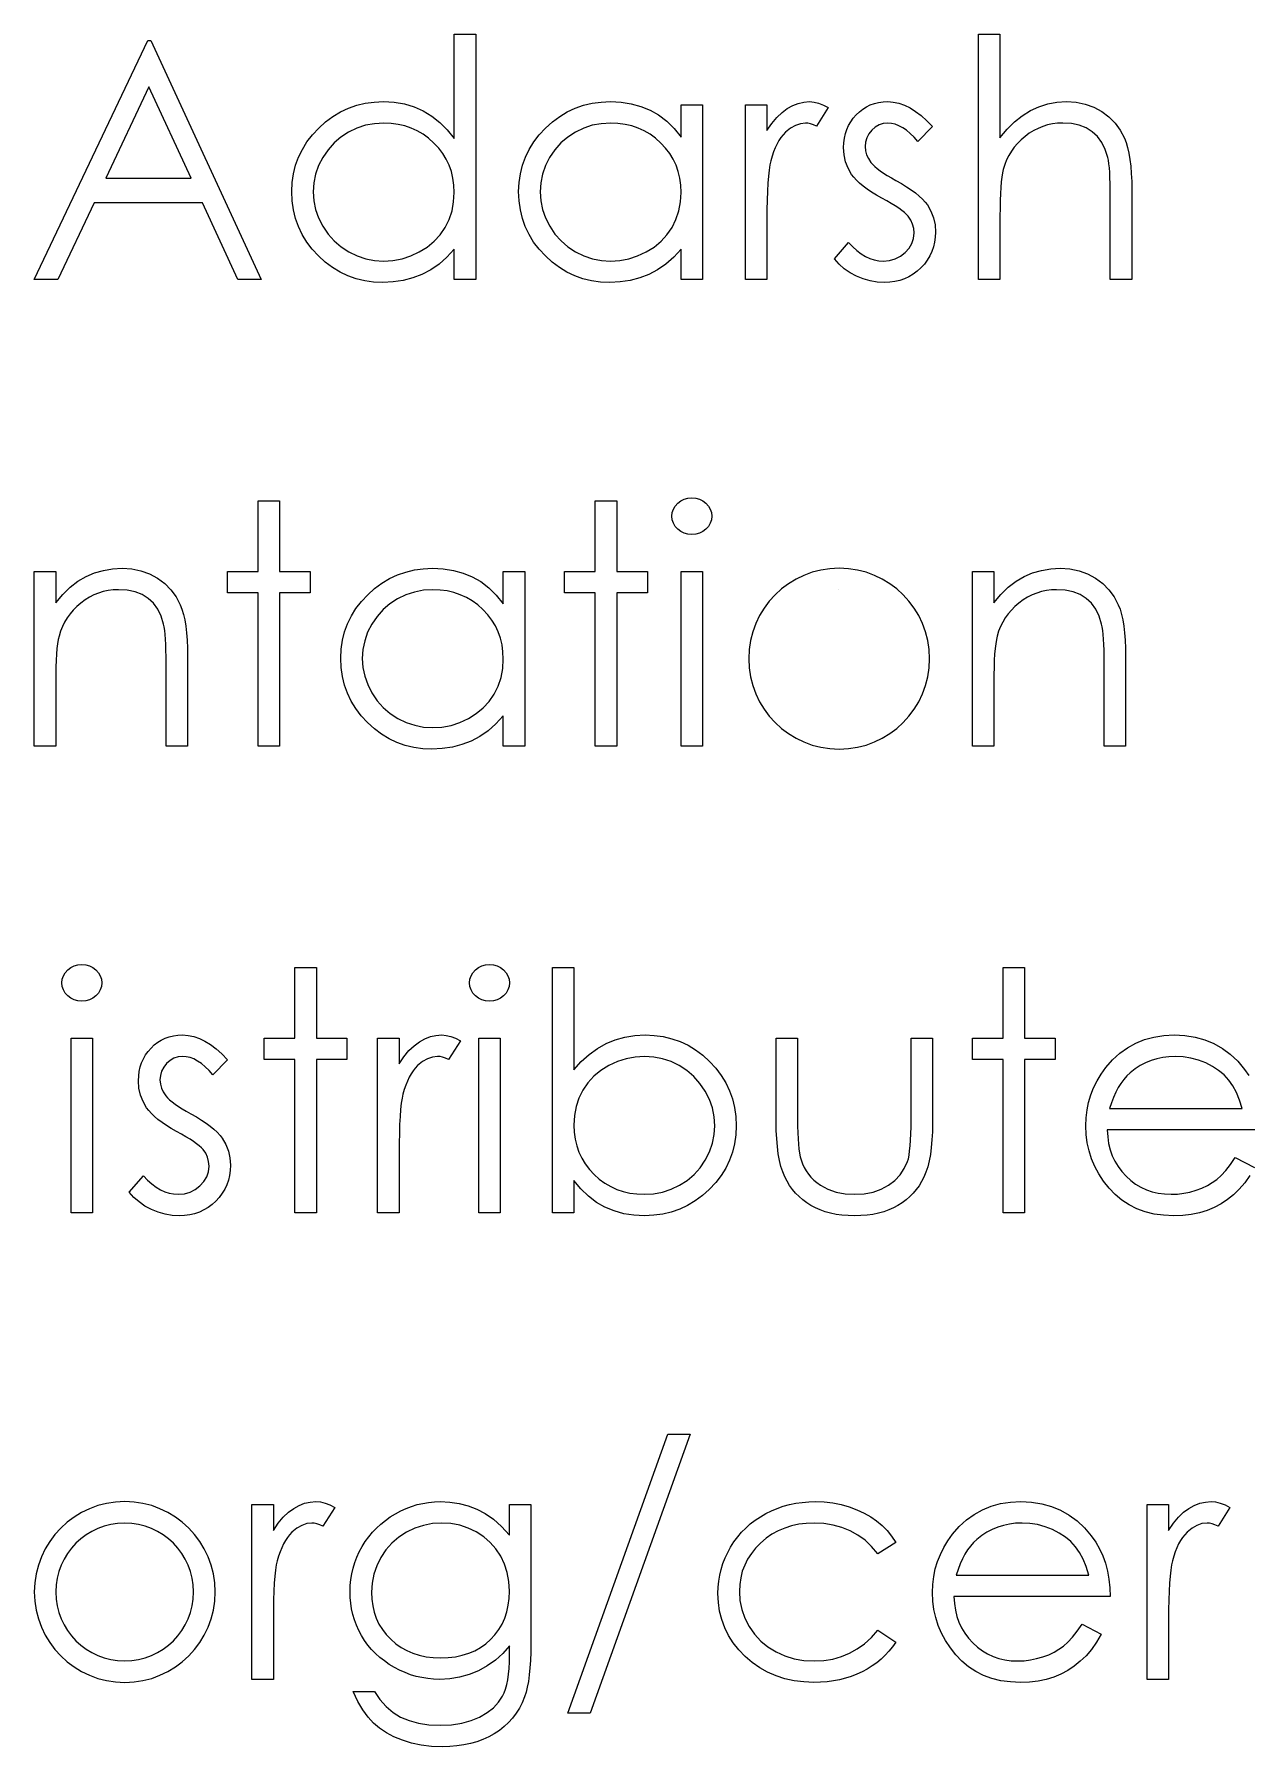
# Model space of a CAD drawing. Header units: millimetres. Extents: x -43 to 250, y -7 to 120.
# Drawn here: x -13.26 to 4.49, y 94.75 to 119.82 of the extents above; entities that cross this region are included whole.
import ezdxf

# ---------------------------------------------------------------- set-up
doc = ezdxf.new("R2010")
doc.units = ezdxf.units.MM

msp = doc.modelspace()

# ---------------------------------------------------------------- linework, layer by layer
at = {"color": 7, "linetype": 'Continuous'}
msp.add_line((-1.479, 111.689), (-1.479, 111.689), dxfattribs=at)
at = {"color": 7, "linetype": 'Continuous', "flags": 128}
for points in [[(-11.553, 119.734), (-9.937, 116.234), (-9.937, 116.234), (-10.279, 116.234), (-10.279, 116.234), (-10.796, 117.356), (-10.796, 117.356), (-12.383, 117.356), (-12.383, 117.356), (-12.915, 116.234), (-12.915, 116.234), (-13.258, 116.234), (-13.258, 116.234), (-11.597, 119.734), (-11.597, 119.734), (-11.553, 119.734)], [(-6.796, 119.824), (-6.796, 116.234), (-6.796, 116.234), (-7.11, 116.234), (-7.11, 116.234), (-7.11, 116.676), (-7.11, 116.676), (-7.219, 116.559), (-7.333, 116.458), (-7.455, 116.374), (-7.583, 116.306), (-7.717, 116.255), (-7.856, 116.219), (-8.003, 116.196), (-8.155, 116.189), (-8.155, 116.189), (-8.29, 116.195), (-8.421, 116.214), (-8.546, 116.244), (-8.667, 116.286), (-8.782, 116.341), (-8.893, 116.407), (-8.998, 116.486), (-9.098, 116.577), (-9.19, 116.676), (-9.269, 116.781), (-9.336, 116.891), (-9.391, 117.007), (-9.434, 117.127), (-9.464, 117.253), (-9.482, 117.384), (-9.488, 117.52), (-9.488, 117.52), (-9.482, 117.653), (-9.464, 117.782), (-9.433, 117.905), (-9.39, 118.025), (-9.334, 118.138), (-9.267, 118.247), (-9.187, 118.351), (-9.094, 118.45), (-8.993, 118.541), (-8.887, 118.619), (-8.776, 118.686), (-8.66, 118.74), (-8.538, 118.783), (-8.412, 118.813), (-8.281, 118.83), (-8.145, 118.837), (-8.145, 118.837), (-7.989, 118.828), (-7.84, 118.803), (-7.699, 118.76), (-7.566, 118.701), (-7.44, 118.626), (-7.322, 118.533), (-7.213, 118.423), (-7.11, 118.297), (-7.11, 118.297), (-7.11, 119.824), (-7.11, 119.824), (-6.796, 119.824)], [(0.563, 119.824), (0.877, 119.824), (0.877, 119.824), (0.877, 118.309), (0.877, 118.309), (0.981, 118.433), (1.09, 118.54), (1.204, 118.631), (1.323, 118.705), (1.447, 118.762), (1.577, 118.804), (1.711, 118.828), (1.85, 118.837), (1.85, 118.837), (1.992, 118.827), (2.125, 118.801), (2.25, 118.755), (2.366, 118.692), (2.471, 118.614), (2.562, 118.523), (2.638, 118.419), (2.699, 118.304), (2.724, 118.239), (2.746, 118.164), (2.764, 118.082), (2.78, 117.991), (2.791, 117.891), (2.799, 117.783), (2.805, 117.666), (2.806, 117.54), (2.806, 117.54), (2.806, 116.234), (2.806, 116.234), (2.492, 116.234), (2.492, 116.234), (2.492, 117.437), (2.492, 117.437), (2.492, 117.542), (2.49, 117.637), (2.487, 117.723), (2.483, 117.801), (2.478, 117.869), (2.472, 117.928), (2.464, 117.978), (2.456, 118.019), (2.456, 118.019), (2.418, 118.137), (2.367, 118.239), (2.304, 118.325), (2.228, 118.396), (2.139, 118.452), (2.037, 118.491), (1.922, 118.515), (1.795, 118.522), (1.795, 118.522), (1.719, 118.52), (1.645, 118.511), (1.573, 118.495), (1.504, 118.474), (1.436, 118.446), (1.371, 118.413), (1.307, 118.373), (1.245, 118.328), (1.187, 118.277), (1.134, 118.224), (1.087, 118.168), (1.044, 118.11), (1.007, 118.048), (0.974, 117.983), (0.947, 117.915), (0.925, 117.845), (0.925, 117.845), (0.914, 117.794), (0.904, 117.733), (0.896, 117.662), (0.889, 117.581), (0.884, 117.49), (0.88, 117.389), (0.878, 117.279), (0.877, 117.159), (0.877, 117.159), (0.877, 116.234), (0.877, 116.234), (0.563, 116.234), (0.563, 116.234), (0.563, 119.824)], [(-11.579, 119.052), (-12.212, 117.715), (-12.212, 117.715), (-10.962, 117.715), (-10.962, 117.715), (-11.579, 119.052)], [(-3.476, 118.792), (-3.476, 116.234), (-3.476, 116.234), (-3.79, 116.234), (-3.79, 116.234), (-3.79, 116.676), (-3.79, 116.676), (-3.898, 116.559), (-4.013, 116.458), (-4.135, 116.374), (-4.262, 116.306), (-4.396, 116.255), (-4.536, 116.219), (-4.682, 116.196), (-4.834, 116.189), (-4.834, 116.189), (-4.97, 116.195), (-5.1, 116.214), (-5.226, 116.244), (-5.346, 116.286), (-5.461, 116.341), (-5.572, 116.407), (-5.677, 116.486), (-5.777, 116.577), (-5.869, 116.676), (-5.949, 116.781), (-6.015, 116.891), (-6.071, 117.007), (-6.113, 117.127), (-6.143, 117.253), (-6.162, 117.384), (-6.168, 117.52), (-6.168, 117.52), (-6.162, 117.653), (-6.143, 117.782), (-6.113, 117.905), (-6.069, 118.025), (-6.014, 118.138), (-5.946, 118.247), (-5.866, 118.351), (-5.774, 118.45), (-5.673, 118.541), (-5.566, 118.619), (-5.456, 118.686), (-5.339, 118.74), (-5.218, 118.783), (-5.092, 118.813), (-4.961, 118.83), (-4.825, 118.837), (-4.825, 118.837), (-4.668, 118.829), (-4.52, 118.806), (-4.379, 118.766), (-4.245, 118.712), (-4.12, 118.642), (-4.001, 118.552), (-3.892, 118.445), (-3.79, 118.318), (-3.79, 118.318), (-3.79, 118.792), (-3.79, 118.792), (-3.476, 118.792)], [(-2.847, 118.792), (-2.533, 118.792), (-2.533, 118.792), (-2.533, 118.415), (-2.533, 118.415), (-2.462, 118.519), (-2.388, 118.607), (-2.313, 118.68), (-2.236, 118.737), (-2.157, 118.78), (-2.076, 118.812), (-1.993, 118.83), (-1.909, 118.837), (-1.909, 118.837), (-1.844, 118.831), (-1.777, 118.815), (-1.707, 118.787), (-1.636, 118.749), (-1.636, 118.749), (-1.808, 118.477), (-1.808, 118.477), (-1.854, 118.497), (-1.896, 118.511), (-1.935, 118.52), (-1.969, 118.522), (-1.969, 118.522), (-2.044, 118.514), (-2.118, 118.489), (-2.19, 118.447), (-2.262, 118.388), (-2.296, 118.352), (-2.329, 118.311), (-2.358, 118.267), (-2.386, 118.217), (-2.412, 118.162), (-2.436, 118.103), (-2.458, 118.039), (-2.477, 117.971), (-2.477, 117.971), (-2.491, 117.91), (-2.502, 117.835), (-2.512, 117.746), (-2.519, 117.643), (-2.526, 117.527), (-2.53, 117.396), (-2.533, 117.252), (-2.533, 117.094), (-2.533, 117.094), (-2.533, 116.234), (-2.533, 116.234), (-2.847, 116.234), (-2.847, 116.234), (-2.847, 118.792)], [(-0.11, 118.473), (-0.323, 118.253), (-0.323, 118.253), (-0.379, 118.316), (-0.436, 118.371), (-0.492, 118.417), (-0.546, 118.455), (-0.602, 118.485), (-0.656, 118.506), (-0.711, 118.518), (-0.765, 118.522), (-0.765, 118.522), (-0.831, 118.516), (-0.892, 118.497), (-0.949, 118.464), (-1, 118.419), (-1.043, 118.365), (-1.073, 118.307), (-1.091, 118.245), (-1.097, 118.178), (-1.097, 118.178), (-1.092, 118.118), (-1.076, 118.06), (-1.048, 118.002), (-1.011, 117.946), (-1.011, 117.946), (-0.986, 117.917), (-0.955, 117.888), (-0.919, 117.856), (-0.876, 117.824), (-0.827, 117.79), (-0.772, 117.756), (-0.712, 117.72), (-0.645, 117.683), (-0.645, 117.683), (-0.564, 117.636), (-0.49, 117.591), (-0.422, 117.545), (-0.361, 117.5), (-0.307, 117.455), (-0.259, 117.411), (-0.218, 117.367), (-0.185, 117.324), (-0.185, 117.324), (-0.133, 117.233), (-0.095, 117.137), (-0.073, 117.035), (-0.065, 116.928), (-0.065, 116.928), (-0.069, 116.852), (-0.079, 116.779), (-0.096, 116.709), (-0.119, 116.643), (-0.15, 116.578), (-0.186, 116.517), (-0.229, 116.459), (-0.28, 116.404), (-0.335, 116.353), (-0.394, 116.31), (-0.455, 116.273), (-0.52, 116.243), (-0.589, 116.219), (-0.661, 116.202), (-0.736, 116.193), (-0.815, 116.189), (-0.815, 116.189), (-0.921, 116.195), (-1.024, 116.212), (-1.125, 116.241), (-1.224, 116.281), (-1.317, 116.331), (-1.402, 116.391), (-1.478, 116.459), (-1.546, 116.535), (-1.546, 116.535), (-1.338, 116.772), (-1.338, 116.772), (-1.278, 116.709), (-1.217, 116.655), (-1.154, 116.608), (-1.092, 116.571), (-1.028, 116.541), (-0.963, 116.52), (-0.898, 116.507), (-0.831, 116.503), (-0.831, 116.503), (-0.741, 116.511), (-0.657, 116.534), (-0.581, 116.572), (-0.511, 116.626), (-0.454, 116.69), (-0.412, 116.76), (-0.388, 116.834), (-0.379, 116.915), (-0.379, 116.915), (-0.385, 116.981), (-0.401, 117.044), (-0.428, 117.103), (-0.466, 117.159), (-0.466, 117.159), (-0.49, 117.185), (-0.522, 117.214), (-0.56, 117.245), (-0.605, 117.277), (-0.657, 117.311), (-0.716, 117.346), (-0.781, 117.383), (-0.853, 117.422), (-0.853, 117.422), (-0.931, 117.467), (-1.003, 117.511), (-1.067, 117.555), (-1.126, 117.598), (-1.178, 117.642), (-1.223, 117.685), (-1.262, 117.729), (-1.294, 117.772), (-1.294, 117.772), (-1.346, 117.861), (-1.382, 117.957), (-1.405, 118.058), (-1.412, 118.166), (-1.412, 118.166), (-1.409, 118.236), (-1.4, 118.304), (-1.386, 118.368), (-1.366, 118.43), (-1.34, 118.488), (-1.308, 118.543), (-1.271, 118.596), (-1.229, 118.645), (-1.181, 118.69), (-1.13, 118.729), (-1.077, 118.762), (-1.021, 118.789), (-0.961, 118.81), (-0.899, 118.825), (-0.834, 118.834), (-0.765, 118.837), (-0.765, 118.837), (-0.684, 118.831), (-0.602, 118.814), (-0.52, 118.785), (-0.438, 118.745), (-0.357, 118.694), (-0.275, 118.632), (-0.192, 118.558), (-0.11, 118.473)], [(-8.141, 118.522), (-8.278, 118.514), (-8.41, 118.49), (-8.536, 118.448), (-8.658, 118.391), (-8.77, 118.318), (-8.87, 118.232), (-8.958, 118.133), (-9.035, 118.02), (-9.096, 117.9), (-9.139, 117.775), (-9.166, 117.647), (-9.174, 117.516), (-9.174, 117.516), (-9.165, 117.386), (-9.139, 117.258), (-9.095, 117.134), (-9.033, 117.012), (-8.956, 116.898), (-8.868, 116.798), (-8.767, 116.711), (-8.654, 116.637), (-8.533, 116.578), (-8.407, 116.537), (-8.278, 116.512), (-8.144, 116.503), (-8.144, 116.503), (-8.008, 116.512), (-7.875, 116.536), (-7.747, 116.578), (-7.622, 116.636), (-7.506, 116.708), (-7.404, 116.792), (-7.317, 116.888), (-7.243, 116.995), (-7.185, 117.113), (-7.143, 117.237), (-7.119, 117.368), (-7.11, 117.507), (-7.11, 117.507), (-7.115, 117.613), (-7.129, 117.715), (-7.152, 117.812), (-7.185, 117.905), (-7.227, 117.993), (-7.278, 118.077), (-7.338, 118.156), (-7.408, 118.231), (-7.485, 118.3), (-7.565, 118.359), (-7.651, 118.409), (-7.74, 118.45), (-7.834, 118.482), (-7.932, 118.504), (-8.034, 118.518), (-8.141, 118.522)], [(-4.82, 118.522), (-4.958, 118.514), (-5.09, 118.49), (-5.216, 118.448), (-5.337, 118.391), (-5.449, 118.318), (-5.55, 118.232), (-5.638, 118.133), (-5.714, 118.02), (-5.775, 117.9), (-5.819, 117.775), (-5.845, 117.647), (-5.854, 117.516), (-5.854, 117.516), (-5.845, 117.386), (-5.819, 117.258), (-5.775, 117.134), (-5.713, 117.012), (-5.636, 116.898), (-5.547, 116.798), (-5.447, 116.711), (-5.334, 116.637), (-5.212, 116.578), (-5.087, 116.537), (-4.957, 116.512), (-4.823, 116.503), (-4.823, 116.503), (-4.687, 116.512), (-4.555, 116.536), (-4.426, 116.578), (-4.302, 116.636), (-4.186, 116.708), (-4.084, 116.792), (-3.997, 116.888), (-3.923, 116.995), (-3.865, 117.113), (-3.823, 117.237), (-3.798, 117.368), (-3.79, 117.507), (-3.79, 117.507), (-3.795, 117.613), (-3.809, 117.715), (-3.832, 117.812), (-3.864, 117.905), (-3.906, 117.993), (-3.957, 118.077), (-4.018, 118.156), (-4.088, 118.231), (-4.164, 118.3), (-4.245, 118.359), (-4.33, 118.409), (-4.419, 118.45), (-4.513, 118.482), (-4.611, 118.504), (-4.714, 118.518), (-4.82, 118.522)], [(-9.982, 112.99), (-9.668, 112.99), (-9.668, 112.99), (-9.668, 111.958), (-9.668, 111.958), (-9.219, 111.958), (-9.219, 111.958), (-9.219, 111.644), (-9.219, 111.644), (-9.668, 111.644), (-9.668, 111.644), (-9.668, 109.401), (-9.668, 109.401), (-9.982, 109.401), (-9.982, 109.401), (-9.982, 111.644), (-9.982, 111.644), (-10.431, 111.644), (-10.431, 111.644), (-10.431, 111.958), (-10.431, 111.958), (-9.982, 111.958), (-9.982, 111.958), (-9.982, 112.99)], [(-5.046, 112.99), (-4.732, 112.99), (-4.732, 112.99), (-4.732, 111.958), (-4.732, 111.958), (-4.283, 111.958), (-4.283, 111.958), (-4.283, 111.644), (-4.283, 111.644), (-4.732, 111.644), (-4.732, 111.644), (-4.732, 109.401), (-4.732, 109.401), (-5.046, 109.401), (-5.046, 109.401), (-5.046, 111.644), (-5.046, 111.644), (-5.495, 111.644), (-5.495, 111.644), (-5.495, 111.958), (-5.495, 111.958), (-5.046, 111.958), (-5.046, 111.958), (-5.046, 112.99)], [(-3.634, 113.035), (-3.576, 113.03), (-3.522, 113.016), (-3.472, 112.99), (-3.427, 112.956), (-3.389, 112.915), (-3.363, 112.868), (-3.347, 112.819), (-3.341, 112.765), (-3.341, 112.765), (-3.347, 112.712), (-3.363, 112.663), (-3.389, 112.617), (-3.427, 112.576), (-3.472, 112.542), (-3.522, 112.516), (-3.576, 112.502), (-3.634, 112.497), (-3.634, 112.497), (-3.692, 112.502), (-3.744, 112.516), (-3.794, 112.542), (-3.839, 112.576), (-3.876, 112.617), (-3.903, 112.663), (-3.919, 112.712), (-3.924, 112.765), (-3.924, 112.765), (-3.919, 112.819), (-3.903, 112.868), (-3.876, 112.915), (-3.839, 112.956), (-3.794, 112.99), (-3.744, 113.016), (-3.692, 113.03), (-3.634, 113.035)], [(-13.258, 111.958), (-12.944, 111.958), (-12.944, 111.958), (-12.944, 111.497), (-12.944, 111.497), (-12.841, 111.62), (-12.733, 111.726), (-12.619, 111.813), (-12.5, 111.883), (-12.376, 111.935), (-12.246, 111.973), (-12.111, 111.996), (-11.97, 112.003), (-11.97, 112.003), (-11.829, 111.994), (-11.696, 111.967), (-11.571, 111.922), (-11.454, 111.859), (-11.349, 111.78), (-11.258, 111.689), (-11.182, 111.585), (-11.121, 111.469), (-11.096, 111.404), (-11.074, 111.329), (-11.056, 111.247), (-11.041, 111.156), (-11.03, 111.057), (-11.021, 110.949), (-11.016, 110.832), (-11.014, 110.707), (-11.014, 110.707), (-11.014, 109.401), (-11.014, 109.401), (-11.328, 109.401), (-11.328, 109.401), (-11.328, 110.604), (-11.328, 110.604), (-11.329, 110.708), (-11.33, 110.804), (-11.333, 110.89), (-11.337, 110.968), (-11.343, 111.036), (-11.349, 111.095), (-11.357, 111.145), (-11.365, 111.186), (-11.365, 111.186), (-11.401, 111.304), (-11.451, 111.406), (-11.514, 111.492), (-11.59, 111.563), (-11.68, 111.618), (-11.783, 111.658), (-11.898, 111.681), (-12.025, 111.689), (-12.025, 111.689), (-12.101, 111.686), (-12.174, 111.677), (-12.247, 111.662), (-12.316, 111.641), (-12.384, 111.613), (-12.45, 111.58), (-12.514, 111.54), (-12.576, 111.494), (-12.634, 111.444), (-12.686, 111.391), (-12.734, 111.335), (-12.777, 111.276), (-12.814, 111.214), (-12.846, 111.15), (-12.873, 111.082), (-12.895, 111.012), (-12.895, 111.012), (-12.906, 110.96), (-12.916, 110.898), (-12.925, 110.827), (-12.932, 110.746), (-12.937, 110.656), (-12.941, 110.555), (-12.943, 110.445), (-12.944, 110.325), (-12.944, 110.325), (-12.944, 109.401), (-12.944, 109.401), (-13.258, 109.401), (-13.258, 109.401), (-13.258, 111.958)], [(-6.078, 111.958), (-6.078, 109.401), (-6.078, 109.401), (-6.392, 109.401), (-6.392, 109.401), (-6.392, 109.843), (-6.392, 109.843), (-6.501, 109.725), (-6.615, 109.624), (-6.737, 109.54), (-6.865, 109.473), (-6.999, 109.422), (-7.138, 109.385), (-7.285, 109.363), (-7.437, 109.356), (-7.437, 109.356), (-7.572, 109.362), (-7.703, 109.38), (-7.828, 109.41), (-7.949, 109.453), (-8.064, 109.507), (-8.175, 109.574), (-8.28, 109.652), (-8.38, 109.744), (-8.472, 109.843), (-8.551, 109.948), (-8.618, 110.058), (-8.673, 110.173), (-8.716, 110.294), (-8.746, 110.419), (-8.764, 110.551), (-8.771, 110.687), (-8.771, 110.687), (-8.764, 110.82), (-8.746, 110.949), (-8.715, 111.072), (-8.672, 111.191), (-8.616, 111.305), (-8.549, 111.414), (-8.469, 111.518), (-8.376, 111.617), (-8.276, 111.707), (-8.169, 111.786), (-8.058, 111.852), (-7.942, 111.906), (-7.821, 111.949), (-7.694, 111.979), (-7.563, 111.997), (-7.427, 112.003), (-7.427, 112.003), (-7.271, 111.996), (-7.122, 111.972), (-6.981, 111.933), (-6.848, 111.879), (-6.723, 111.808), (-6.604, 111.719), (-6.495, 111.611), (-6.392, 111.485), (-6.392, 111.485), (-6.392, 111.958), (-6.392, 111.958), (-6.078, 111.958)], [(-3.79, 111.958), (-3.476, 111.958), (-3.476, 111.958), (-3.476, 109.401), (-3.476, 109.401), (-3.79, 109.401), (-3.79, 109.401), (-3.79, 111.958)], [(0.473, 111.958), (0.787, 111.958), (0.787, 111.958), (0.787, 111.497), (0.787, 111.497), (0.89, 111.62), (0.998, 111.726), (1.112, 111.813), (1.231, 111.883), (1.355, 111.935), (1.485, 111.973), (1.62, 111.996), (1.76, 112.003), (1.76, 112.003), (1.902, 111.994), (2.035, 111.967), (2.16, 111.922), (2.276, 111.859), (2.382, 111.78), (2.473, 111.689), (2.548, 111.585), (2.609, 111.469), (2.635, 111.404), (2.656, 111.329), (2.675, 111.247), (2.69, 111.156), (2.701, 111.057), (2.71, 110.949), (2.715, 110.832), (2.717, 110.707), (2.717, 110.707), (2.717, 109.401), (2.717, 109.401), (2.403, 109.401), (2.403, 109.401), (2.403, 110.604), (2.403, 110.604), (2.402, 110.708), (2.4, 110.804), (2.398, 110.89), (2.393, 110.968), (2.388, 111.036), (2.382, 111.095), (2.374, 111.145), (2.365, 111.186), (2.365, 111.186), (2.33, 111.304), (2.28, 111.406), (2.217, 111.492), (2.14, 111.563), (2.051, 111.618), (1.948, 111.658), (1.833, 111.681), (1.706, 111.689), (1.706, 111.689), (1.63, 111.686), (1.556, 111.677), (1.484, 111.662), (1.415, 111.641), (1.347, 111.613), (1.281, 111.58), (1.217, 111.54), (1.155, 111.494), (1.097, 111.444), (1.044, 111.391), (0.997, 111.335), (0.954, 111.276), (0.917, 111.214), (0.885, 111.15), (0.857, 111.082), (0.836, 111.012), (0.836, 111.012), (0.824, 110.96), (0.815, 110.898), (0.806, 110.827), (0.799, 110.746), (0.794, 110.656), (0.79, 110.555), (0.788, 110.445), (0.787, 110.325), (0.787, 110.325), (0.787, 109.401), (0.787, 109.401), (0.473, 109.401), (0.473, 109.401), (0.473, 111.958)], [(-7.423, 111.689), (-7.56, 111.681), (-7.692, 111.656), (-7.818, 111.615), (-7.94, 111.557), (-8.052, 111.485), (-8.152, 111.399), (-8.24, 111.3), (-8.317, 111.187), (-8.378, 111.067), (-8.421, 110.942), (-8.448, 110.814), (-8.456, 110.683), (-8.456, 110.683), (-8.447, 110.553), (-8.421, 110.425), (-8.377, 110.3), (-8.315, 110.178), (-8.238, 110.065), (-8.15, 109.964), (-8.049, 109.877), (-7.936, 109.804), (-7.815, 109.745), (-7.689, 109.704), (-7.56, 109.678), (-7.426, 109.67), (-7.426, 109.67), (-7.29, 109.678), (-7.157, 109.703), (-7.029, 109.744), (-6.904, 109.802), (-6.788, 109.875), (-6.686, 109.959), (-6.599, 110.055), (-6.526, 110.162), (-6.467, 110.279), (-6.425, 110.404), (-6.401, 110.535), (-6.392, 110.674), (-6.392, 110.674), (-6.397, 110.78), (-6.411, 110.881), (-6.434, 110.979), (-6.467, 111.071), (-6.509, 111.16), (-6.56, 111.244), (-6.62, 111.323), (-6.69, 111.398), (-6.767, 111.466), (-6.847, 111.526), (-6.933, 111.576), (-7.022, 111.616), (-7.116, 111.648), (-7.214, 111.671), (-7.316, 111.685), (-7.423, 111.689)], [(-12.564, 106.202), (-12.505, 106.197), (-12.451, 106.182), (-12.402, 106.157), (-12.357, 106.123), (-12.319, 106.081), (-12.292, 106.035), (-12.276, 105.985), (-12.271, 105.931), (-12.271, 105.931), (-12.276, 105.879), (-12.292, 105.83), (-12.319, 105.784), (-12.357, 105.743), (-12.402, 105.708), (-12.451, 105.683), (-12.505, 105.668), (-12.564, 105.663), (-12.564, 105.663), (-12.621, 105.668), (-12.674, 105.683), (-12.723, 105.708), (-12.768, 105.743), (-12.805, 105.784), (-12.832, 105.83), (-12.848, 105.879), (-12.854, 105.931), (-12.854, 105.931), (-12.848, 105.985), (-12.832, 106.035), (-12.805, 106.081), (-12.768, 106.123), (-12.723, 106.157), (-12.674, 106.182), (-12.621, 106.197), (-12.564, 106.202)], [(-9.444, 106.157), (-9.129, 106.157), (-9.129, 106.157), (-9.129, 105.125), (-9.129, 105.125), (-8.681, 105.125), (-8.681, 105.125), (-8.681, 104.811), (-8.681, 104.811), (-9.129, 104.811), (-9.129, 104.811), (-9.129, 102.567), (-9.129, 102.567), (-9.444, 102.567), (-9.444, 102.567), (-9.444, 104.811), (-9.444, 104.811), (-9.892, 104.811), (-9.892, 104.811), (-9.892, 105.125), (-9.892, 105.125), (-9.444, 105.125), (-9.444, 105.125), (-9.444, 106.157)], [(-6.596, 106.202), (-6.537, 106.197), (-6.483, 106.182), (-6.434, 106.157), (-6.389, 106.123), (-6.351, 106.081), (-6.324, 106.035), (-6.308, 105.985), (-6.303, 105.931), (-6.303, 105.931), (-6.308, 105.879), (-6.324, 105.83), (-6.351, 105.784), (-6.389, 105.743), (-6.434, 105.708), (-6.483, 105.683), (-6.537, 105.668), (-6.596, 105.663), (-6.596, 105.663), (-6.653, 105.668), (-6.706, 105.683), (-6.755, 105.708), (-6.8, 105.743), (-6.838, 105.784), (-6.864, 105.83), (-6.88, 105.879), (-6.886, 105.931), (-6.886, 105.931), (-6.88, 105.985), (-6.864, 106.035), (-6.838, 106.081), (-6.8, 106.123), (-6.755, 106.157), (-6.706, 106.182), (-6.653, 106.197), (-6.596, 106.202)], [(-5.674, 102.567), (-5.674, 106.157), (-5.674, 106.157), (-5.36, 106.157), (-5.36, 106.157), (-5.36, 104.661), (-5.36, 104.661), (-5.252, 104.781), (-5.137, 104.884), (-5.016, 104.971), (-4.889, 105.043), (-4.755, 105.098), (-4.616, 105.138), (-4.469, 105.162), (-4.317, 105.17), (-4.317, 105.17), (-4.182, 105.164), (-4.051, 105.145), (-3.925, 105.115), (-3.804, 105.073), (-3.689, 105.018), (-3.579, 104.952), (-3.474, 104.873), (-3.373, 104.782), (-3.281, 104.683), (-3.202, 104.578), (-3.135, 104.468), (-3.08, 104.353), (-3.037, 104.233), (-3.007, 104.108), (-2.988, 103.977), (-2.982, 103.841), (-2.982, 103.841), (-2.988, 103.707), (-3.007, 103.578), (-3.037, 103.454), (-3.081, 103.335), (-3.136, 103.221), (-3.204, 103.112), (-3.284, 103.008), (-3.377, 102.909), (-3.478, 102.818), (-3.584, 102.74), (-3.695, 102.673), (-3.811, 102.619), (-3.933, 102.576), (-4.059, 102.546), (-4.191, 102.529), (-4.327, 102.522), (-4.327, 102.522), (-4.482, 102.53), (-4.63, 102.553), (-4.771, 102.593), (-4.904, 102.647), (-5.029, 102.718), (-5.147, 102.807), (-5.257, 102.915), (-5.36, 103.041), (-5.36, 103.041), (-5.36, 102.567), (-5.36, 102.567), (-5.674, 102.567)], [(0.922, 106.157), (1.236, 106.157), (1.236, 106.157), (1.236, 105.125), (1.236, 105.125), (1.685, 105.125), (1.685, 105.125), (1.685, 104.811), (1.685, 104.811), (1.236, 104.811), (1.236, 104.811), (1.236, 102.567), (1.236, 102.567), (0.922, 102.567), (0.922, 102.567), (0.922, 104.811), (0.922, 104.811), (0.473, 104.811), (0.473, 104.811), (0.473, 105.125), (0.473, 105.125), (0.922, 105.125), (0.922, 105.125), (0.922, 106.157)], [(-12.719, 105.125), (-12.405, 105.125), (-12.405, 105.125), (-12.405, 102.567), (-12.405, 102.567), (-12.719, 102.567), (-12.719, 102.567), (-12.719, 105.125)], [(-10.431, 104.806), (-10.644, 104.587), (-10.644, 104.587), (-10.7, 104.65), (-10.756, 104.704), (-10.812, 104.751), (-10.867, 104.788), (-10.922, 104.818), (-10.977, 104.839), (-11.032, 104.852), (-11.086, 104.856), (-11.086, 104.856), (-11.152, 104.849), (-11.213, 104.83), (-11.269, 104.798), (-11.321, 104.752), (-11.363, 104.698), (-11.393, 104.641), (-11.412, 104.578), (-11.418, 104.512), (-11.418, 104.512), (-11.412, 104.451), (-11.396, 104.393), (-11.369, 104.336), (-11.331, 104.279), (-11.331, 104.279), (-11.306, 104.251), (-11.276, 104.221), (-11.239, 104.19), (-11.196, 104.157), (-11.147, 104.124), (-11.093, 104.089), (-11.032, 104.053), (-10.966, 104.016), (-10.966, 104.016), (-10.884, 103.97), (-10.81, 103.924), (-10.742, 103.878), (-10.681, 103.834), (-10.627, 103.789), (-10.579, 103.745), (-10.539, 103.7), (-10.505, 103.657), (-10.505, 103.657), (-10.453, 103.566), (-10.415, 103.47), (-10.394, 103.369), (-10.386, 103.261), (-10.386, 103.261), (-10.389, 103.186), (-10.399, 103.113), (-10.416, 103.043), (-10.439, 102.976), (-10.47, 102.912), (-10.506, 102.851), (-10.55, 102.792), (-10.6, 102.737), (-10.656, 102.687), (-10.714, 102.643), (-10.776, 102.607), (-10.841, 102.576), (-10.91, 102.553), (-10.982, 102.536), (-11.057, 102.526), (-11.135, 102.522), (-11.135, 102.522), (-11.241, 102.528), (-11.344, 102.546), (-11.445, 102.574), (-11.544, 102.614), (-11.637, 102.665), (-11.722, 102.724), (-11.799, 102.792), (-11.867, 102.869), (-11.867, 102.869), (-11.658, 103.106), (-11.658, 103.106), (-11.598, 103.043), (-11.537, 102.988), (-11.475, 102.942), (-11.412, 102.904), (-11.349, 102.874), (-11.283, 102.853), (-11.218, 102.841), (-11.152, 102.837), (-11.152, 102.837), (-11.061, 102.844), (-10.978, 102.867), (-10.901, 102.905), (-10.832, 102.959), (-10.774, 103.023), (-10.733, 103.093), (-10.708, 103.167), (-10.7, 103.248), (-10.7, 103.248), (-10.706, 103.315), (-10.722, 103.378), (-10.748, 103.437), (-10.786, 103.492), (-10.786, 103.492), (-10.811, 103.519), (-10.842, 103.548), (-10.881, 103.578), (-10.926, 103.611), (-10.978, 103.644), (-11.037, 103.679), (-11.102, 103.716), (-11.174, 103.756), (-11.174, 103.756), (-11.252, 103.8), (-11.323, 103.844), (-11.388, 103.888), (-11.447, 103.932), (-11.499, 103.975), (-11.543, 104.019), (-11.583, 104.062), (-11.615, 104.105), (-11.615, 104.105), (-11.666, 104.194), (-11.703, 104.29), (-11.725, 104.391), (-11.732, 104.499), (-11.732, 104.499), (-11.729, 104.57), (-11.721, 104.637), (-11.706, 104.702), (-11.686, 104.763), (-11.661, 104.821), (-11.629, 104.877), (-11.592, 104.929), (-11.549, 104.978), (-11.501, 105.023), (-11.451, 105.062), (-11.398, 105.095), (-11.342, 105.122), (-11.282, 105.143), (-11.22, 105.158), (-11.154, 105.167), (-11.086, 105.17), (-11.086, 105.17), (-11.004, 105.164), (-10.923, 105.147), (-10.841, 105.119), (-10.759, 105.079), (-10.678, 105.028), (-10.596, 104.965), (-10.513, 104.892), (-10.431, 104.806)], [(-8.232, 105.125), (-7.918, 105.125), (-7.918, 105.125), (-7.918, 104.749), (-7.918, 104.749), (-7.846, 104.852), (-7.773, 104.941), (-7.698, 105.013), (-7.621, 105.07), (-7.541, 105.114), (-7.46, 105.145), (-7.378, 105.164), (-7.294, 105.17), (-7.294, 105.17), (-7.229, 105.164), (-7.161, 105.148), (-7.092, 105.121), (-7.021, 105.082), (-7.021, 105.082), (-7.193, 104.81), (-7.193, 104.81), (-7.239, 104.83), (-7.281, 104.845), (-7.319, 104.853), (-7.354, 104.856), (-7.354, 104.856), (-7.429, 104.847), (-7.503, 104.822), (-7.575, 104.78), (-7.647, 104.721), (-7.681, 104.685), (-7.713, 104.645), (-7.743, 104.6), (-7.771, 104.55), (-7.797, 104.495), (-7.821, 104.437), (-7.842, 104.373), (-7.862, 104.305), (-7.862, 104.305), (-7.875, 104.244), (-7.886, 104.169), (-7.896, 104.08), (-7.904, 103.977), (-7.91, 103.86), (-7.914, 103.73), (-7.917, 103.585), (-7.918, 103.427), (-7.918, 103.427), (-7.918, 102.567), (-7.918, 102.567), (-8.232, 102.567), (-8.232, 102.567), (-8.232, 105.125)], [(-6.751, 105.125), (-6.437, 105.125), (-6.437, 105.125), (-6.437, 102.567), (-6.437, 102.567), (-6.751, 102.567), (-6.751, 102.567), (-6.751, 105.125)], [(-2.399, 105.125), (-2.085, 105.125), (-2.085, 105.125), (-2.085, 103.939), (-2.085, 103.939), (-2.084, 103.834), (-2.082, 103.739), (-2.078, 103.651), (-2.072, 103.572), (-2.065, 103.502), (-2.057, 103.44), (-2.047, 103.386), (-2.035, 103.341), (-2.035, 103.341), (-2.014, 103.284), (-1.989, 103.23), (-1.96, 103.179), (-1.927, 103.132), (-1.889, 103.087), (-1.847, 103.046), (-1.801, 103.007), (-1.751, 102.972), (-1.641, 102.913), (-1.52, 102.87), (-1.39, 102.845), (-1.25, 102.837), (-1.25, 102.837), (-1.109, 102.845), (-0.98, 102.87), (-0.863, 102.911), (-0.756, 102.968), (-0.663, 103.039), (-0.585, 103.121), (-0.523, 103.213), (-0.476, 103.315), (-0.476, 103.315), (-0.464, 103.357), (-0.454, 103.409), (-0.445, 103.472), (-0.437, 103.545), (-0.431, 103.628), (-0.428, 103.721), (-0.425, 103.825), (-0.424, 103.939), (-0.424, 103.939), (-0.424, 105.125), (-0.424, 105.125), (-0.11, 105.125), (-0.11, 105.125), (-0.11, 103.88), (-0.11, 103.88), (-0.112, 103.753), (-0.118, 103.634), (-0.128, 103.522), (-0.142, 103.42), (-0.159, 103.325), (-0.181, 103.238), (-0.207, 103.16), (-0.236, 103.089), (-0.27, 103.024), (-0.307, 102.963), (-0.349, 102.906), (-0.394, 102.852), (-0.444, 102.802), (-0.497, 102.755), (-0.555, 102.712), (-0.616, 102.673), (-0.682, 102.637), (-0.751, 102.607), (-0.825, 102.581), (-0.902, 102.56), (-0.984, 102.543), (-1.069, 102.532), (-1.158, 102.525), (-1.252, 102.522), (-1.252, 102.522), (-1.346, 102.525), (-1.435, 102.532), (-1.521, 102.543), (-1.603, 102.56), (-1.681, 102.581), (-1.754, 102.607), (-1.825, 102.637), (-1.89, 102.673), (-1.952, 102.712), (-2.01, 102.755), (-2.064, 102.802), (-2.114, 102.853), (-2.16, 102.907), (-2.201, 102.966), (-2.239, 103.027), (-2.273, 103.092), (-2.302, 103.164), (-2.328, 103.244), (-2.35, 103.333), (-2.367, 103.43), (-2.381, 103.536), (-2.391, 103.649), (-2.397, 103.772), (-2.399, 103.903), (-2.399, 103.903), (-2.399, 105.125)], [(4.533, 103.111), (4.459, 103.006), (4.38, 102.912), (4.296, 102.831), (4.207, 102.76), (4.113, 102.698), (4.013, 102.645), (3.908, 102.601), (3.796, 102.567), (3.678, 102.542), (3.552, 102.527), (3.42, 102.522), (3.42, 102.522), (3.273, 102.529), (3.134, 102.548), (3.003, 102.579), (2.881, 102.623), (2.767, 102.68), (2.661, 102.75), (2.563, 102.832), (2.474, 102.926), (2.394, 103.029), (2.325, 103.135), (2.267, 103.244), (2.219, 103.357), (2.181, 103.472), (2.154, 103.591), (2.139, 103.714), (2.133, 103.839), (2.133, 103.839), (2.138, 103.957), (2.152, 104.072), (2.175, 104.183), (2.207, 104.292), (2.248, 104.397), (2.299, 104.499), (2.359, 104.598), (2.428, 104.693), (2.428, 104.693), (2.525, 104.805), (2.63, 104.902), (2.743, 104.983), (2.865, 105.051), (2.994, 105.103), (3.13, 105.14), (3.275, 105.162), (3.428, 105.17), (3.428, 105.17), (3.585, 105.162), (3.734, 105.138), (3.875, 105.099), (4.007, 105.044), (4.132, 104.974), (4.249, 104.887), (4.357, 104.784), (4.458, 104.666), (4.458, 104.666), (4.522, 104.575)], [(-4.33, 102.837), (-4.192, 102.845), (-4.06, 102.87), (-3.934, 102.911), (-3.813, 102.968), (-3.701, 103.041), (-3.6, 103.127), (-3.512, 103.226), (-3.436, 103.338), (-3.375, 103.458), (-3.331, 103.583), (-3.305, 103.71), (-3.296, 103.841), (-3.296, 103.841), (-3.305, 103.972), (-3.331, 104.101), (-3.376, 104.225), (-3.438, 104.347), (-3.514, 104.461), (-3.603, 104.561), (-3.704, 104.648), (-3.816, 104.722), (-3.937, 104.781), (-4.062, 104.822), (-4.191, 104.847), (-4.325, 104.856), (-4.325, 104.856), (-4.461, 104.847), (-4.593, 104.822), (-4.722, 104.781), (-4.847, 104.722), (-4.963, 104.649), (-5.066, 104.565), (-5.154, 104.469), (-5.228, 104.361), (-5.286, 104.244), (-5.327, 104.12), (-5.352, 103.989), (-5.36, 103.851), (-5.36, 103.851), (-5.355, 103.745), (-5.341, 103.644), (-5.318, 103.546), (-5.286, 103.454), (-5.244, 103.365), (-5.193, 103.281), (-5.132, 103.202), (-5.063, 103.127), (-4.987, 103.059), (-4.905, 103), (-4.82, 102.95), (-4.731, 102.909), (-4.637, 102.877), (-4.539, 102.855), (-4.436, 102.841), (-4.33, 102.837)], [(4.422, 104.093), (4.385, 104.217), (4.339, 104.328), (4.286, 104.425), (4.226, 104.509), (4.157, 104.584), (4.078, 104.65), (3.988, 104.709), (3.888, 104.76), (3.781, 104.803), (3.671, 104.832), (3.559, 104.85), (3.444, 104.856), (3.444, 104.856), (3.35, 104.852), (3.259, 104.841), (3.171, 104.822), (3.088, 104.796), (3.006, 104.762), (2.929, 104.721), (2.855, 104.672), (2.785, 104.616), (2.785, 104.616), (2.736, 104.57), (2.69, 104.518), (2.647, 104.461), (2.608, 104.399), (2.572, 104.33), (2.538, 104.256), (2.508, 104.178), (2.48, 104.093), (2.48, 104.093), (4.422, 104.093)], [(4.736, 103.779), (2.447, 103.779), (2.447, 103.779), (2.454, 103.678), (2.468, 103.581), (2.49, 103.489), (2.521, 103.402), (2.559, 103.32), (2.605, 103.243), (2.66, 103.17), (2.722, 103.101), (2.791, 103.039), (2.863, 102.985), (2.94, 102.94), (3.02, 102.902), (3.104, 102.874), (3.193, 102.853), (3.285, 102.841), (3.381, 102.837), (3.381, 102.837), (3.475, 102.84), (3.566, 102.851), (3.658, 102.87), (3.747, 102.896), (3.834, 102.928), (3.913, 102.966), (3.985, 103.008), (4.051, 103.055), (4.115, 103.112), (4.181, 103.185), (4.251, 103.272), (4.322, 103.375)], [(4.322, 103.375), (4.601, 103.228)], [(-3.655, 99.324), (-5.119, 95.24), (-5.119, 95.24), (-5.45, 95.24), (-5.45, 95.24), (-3.986, 99.324), (-3.986, 99.324), (-3.655, 99.324)], [(-10.072, 98.292), (-9.758, 98.292), (-9.758, 98.292), (-9.758, 97.915), (-9.758, 97.915), (-9.686, 98.019), (-9.613, 98.107), (-9.538, 98.18), (-9.46, 98.237), (-9.381, 98.28), (-9.3, 98.312), (-9.218, 98.33), (-9.134, 98.337), (-9.134, 98.337), (-9.068, 98.331), (-9.001, 98.315), (-8.932, 98.287), (-8.86, 98.249), (-8.86, 98.249), (-9.033, 97.977), (-9.033, 97.977), (-9.078, 97.997), (-9.12, 98.011), (-9.159, 98.02), (-9.193, 98.022), (-9.193, 98.022), (-9.268, 98.014), (-9.343, 97.989), (-9.415, 97.947), (-9.486, 97.888), (-9.521, 97.852), (-9.553, 97.811), (-9.582, 97.767), (-9.61, 97.717), (-9.636, 97.662), (-9.66, 97.603), (-9.682, 97.539), (-9.702, 97.471), (-9.702, 97.471), (-9.715, 97.41), (-9.726, 97.335), (-9.736, 97.246), (-9.744, 97.143), (-9.75, 97.027), (-9.754, 96.896), (-9.757, 96.752), (-9.758, 96.594), (-9.758, 96.594), (-9.758, 95.734), (-9.758, 95.734), (-10.072, 95.734), (-10.072, 95.734), (-10.072, 98.292)], [(-6.303, 98.292), (-5.988, 98.292), (-5.988, 98.292), (-5.988, 96.262), (-5.988, 96.262), (-5.99, 96.132), (-5.994, 96.012), (-6.002, 95.9), (-6.012, 95.798), (-6.025, 95.704), (-6.041, 95.62), (-6.06, 95.544), (-6.082, 95.477), (-6.082, 95.477), (-6.117, 95.392), (-6.157, 95.312), (-6.204, 95.237), (-6.256, 95.167), (-6.315, 95.102), (-6.379, 95.041), (-6.449, 94.986), (-6.526, 94.936), (-6.606, 94.892), (-6.691, 94.853), (-6.78, 94.82), (-6.873, 94.794), (-6.97, 94.773), (-7.071, 94.759), (-7.176, 94.75), (-7.285, 94.747), (-7.285, 94.747), (-7.443, 94.752), (-7.593, 94.771), (-7.736, 94.799), (-7.87, 94.841), (-7.993, 94.892), (-8.104, 94.951), (-8.203, 95.017), (-8.291, 95.092), (-8.371, 95.181), (-8.447, 95.287), (-8.521, 95.411), (-8.591, 95.555), (-8.591, 95.555), (-8.277, 95.555), (-8.277, 95.555), (-8.198, 95.437), (-8.107, 95.336), (-8.006, 95.25), (-7.895, 95.182), (-7.771, 95.129), (-7.633, 95.091), (-7.481, 95.069), (-7.315, 95.061), (-7.315, 95.061), (-7.151, 95.069), (-7, 95.091), (-6.863, 95.129), (-6.739, 95.182), (-6.629, 95.246), (-6.537, 95.318), (-6.462, 95.398), (-6.403, 95.486), (-6.379, 95.536), (-6.359, 95.592), (-6.342, 95.657), (-6.328, 95.729), (-6.317, 95.808), (-6.309, 95.895), (-6.304, 95.99), (-6.303, 96.092), (-6.303, 96.092), (-6.303, 96.224), (-6.303, 96.224), (-6.401, 96.113), (-6.509, 96.014), (-6.627, 95.93), (-6.756, 95.86), (-6.892, 95.805), (-7.032, 95.766), (-7.176, 95.742), (-7.325, 95.734), (-7.325, 95.734), (-7.412, 95.737), (-7.499, 95.745), (-7.584, 95.759), (-7.667, 95.777), (-7.749, 95.802), (-7.83, 95.832), (-7.91, 95.867), (-7.987, 95.908), (-8.062, 95.953), (-8.133, 96.003), (-8.2, 96.055), (-8.262, 96.112), (-8.32, 96.172), (-8.373, 96.236), (-8.422, 96.304), (-8.467, 96.376), (-8.506, 96.45), (-8.541, 96.526), (-8.57, 96.604), (-8.594, 96.684), (-8.612, 96.765), (-8.625, 96.849), (-8.633, 96.934), (-8.636, 97.021), (-8.636, 97.021), (-8.633, 97.108), (-8.625, 97.194), (-8.611, 97.279), (-8.592, 97.361), (-8.567, 97.443), (-8.537, 97.523), (-8.501, 97.6), (-8.46, 97.678), (-8.414, 97.752), (-8.363, 97.822), (-8.308, 97.888), (-8.25, 97.95), (-8.186, 98.008), (-8.119, 98.062), (-8.048, 98.113), (-7.972, 98.159), (-7.893, 98.201), (-7.814, 98.237), (-7.734, 98.267), (-7.652, 98.292), (-7.569, 98.311), (-7.485, 98.325), (-7.401, 98.334), (-7.315, 98.337), (-7.315, 98.337), (-7.174, 98.33), (-7.038, 98.309), (-6.907, 98.276), (-6.781, 98.228), (-6.658, 98.163), (-6.537, 98.078), (-6.419, 97.971), (-6.303, 97.844), (-6.303, 97.844), (-6.303, 98.292)], [(-0.649, 97.737), (-0.912, 97.574), (-0.912, 97.574), (-1.001, 97.679), (-1.098, 97.77), (-1.203, 97.847), (-1.315, 97.91), (-1.435, 97.959), (-1.564, 97.994), (-1.699, 98.015), (-1.843, 98.022), (-1.843, 98.022), (-1.958, 98.018), (-2.068, 98.004), (-2.174, 97.981), (-2.274, 97.95), (-2.369, 97.908), (-2.46, 97.858), (-2.545, 97.799), (-2.626, 97.73), (-2.699, 97.655), (-2.762, 97.576), (-2.816, 97.493), (-2.859, 97.406), (-2.894, 97.316), (-2.918, 97.221), (-2.932, 97.122), (-2.937, 97.02), (-2.937, 97.02), (-2.928, 96.886), (-2.901, 96.756), (-2.857, 96.63), (-2.794, 96.508), (-2.716, 96.395), (-2.624, 96.295), (-2.519, 96.209), (-2.401, 96.136), (-2.272, 96.078), (-2.136, 96.036), (-1.992, 96.012), (-1.841, 96.003), (-1.841, 96.003), (-1.702, 96.01), (-1.569, 96.031), (-1.444, 96.066), (-1.324, 96.115), (-1.211, 96.179), (-1.105, 96.256), (-1.005, 96.347), (-0.912, 96.452), (-0.912, 96.452), (-0.649, 96.279), (-0.649, 96.279), (-0.696, 96.211), (-0.748, 96.147), (-0.804, 96.087), (-0.864, 96.031), (-0.927, 95.978), (-0.995, 95.93), (-1.067, 95.885), (-1.142, 95.844), (-1.22, 95.808), (-1.301, 95.776), (-1.385, 95.749), (-1.472, 95.728), (-1.561, 95.711), (-1.653, 95.699), (-1.748, 95.691), (-1.846, 95.689), (-1.846, 95.689), (-1.994, 95.695), (-2.136, 95.713), (-2.271, 95.742), (-2.4, 95.784), (-2.523, 95.837), (-2.639, 95.902), (-2.749, 95.979), (-2.852, 96.068), (-2.946, 96.166), (-3.026, 96.269), (-3.095, 96.376), (-3.151, 96.489), (-3.195, 96.608), (-3.226, 96.73), (-3.245, 96.859), (-3.251, 96.992), (-3.251, 96.992), (-3.248, 97.082), (-3.239, 97.171), (-3.225, 97.259), (-3.204, 97.344), (-3.178, 97.429), (-3.146, 97.511), (-3.108, 97.592), (-3.065, 97.671), (-3.016, 97.748), (-2.962, 97.819), (-2.905, 97.887), (-2.843, 97.95), (-2.777, 98.009), (-2.706, 98.064), (-2.63, 98.114), (-2.551, 98.161), (-2.468, 98.202), (-2.383, 98.238), (-2.295, 98.268), (-2.205, 98.292), (-2.112, 98.312), (-2.017, 98.325), (-1.92, 98.334), (-1.82, 98.337), (-1.82, 98.337), (-1.694, 98.332), (-1.57, 98.317), (-1.449, 98.293), (-1.33, 98.259), (-1.216, 98.217), (-1.111, 98.169), (-1.015, 98.115), (-0.928, 98.055), (-0.849, 97.989), (-0.776, 97.914), (-0.709, 97.83), (-0.649, 97.737)], [(2.079, 96.542), (2.358, 96.395), (2.358, 96.395), (2.289, 96.278), (2.215, 96.173), (2.137, 96.079), (2.053, 95.998), (1.964, 95.927), (1.87, 95.865), (1.769, 95.812), (1.664, 95.768), (1.553, 95.733), (1.434, 95.709), (1.309, 95.694), (1.176, 95.689), (1.176, 95.689), (1.029, 95.695), (0.89, 95.714), (0.76, 95.746), (0.637, 95.79), (0.524, 95.847), (0.418, 95.916), (0.32, 95.998), (0.23, 96.093), (0.151, 96.195), (0.081, 96.301), (0.023, 96.411), (-0.025, 96.523), (-0.063, 96.639), (-0.089, 96.758), (-0.105, 96.88), (-0.11, 97.006), (-0.11, 97.006), (-0.105, 97.124), (-0.092, 97.239), (-0.069, 97.35), (-0.037, 97.459), (0.005, 97.564), (0.055, 97.666), (0.115, 97.764), (0.184, 97.86), (0.184, 97.86), (0.282, 97.971), (0.387, 98.069), (0.5, 98.15), (0.621, 98.217), (0.75, 98.269), (0.887, 98.307), (1.031, 98.329), (1.184, 98.337), (1.184, 98.337), (1.341, 98.329), (1.49, 98.305), (1.631, 98.266), (1.764, 98.211), (1.889, 98.14), (2.005, 98.053), (2.114, 97.951), (2.214, 97.833), (2.214, 97.833), (2.278, 97.741), (2.334, 97.645), (2.382, 97.541), (2.42, 97.434), (2.451, 97.32), (2.473, 97.201), (2.487, 97.076), (2.492, 96.946), (2.492, 96.946), (0.204, 96.946), (0.204, 96.946), (0.21, 96.845), (0.224, 96.748), (0.247, 96.656), (0.277, 96.569), (0.315, 96.487), (0.362, 96.409), (0.416, 96.336), (0.479, 96.268), (0.547, 96.206), (0.62, 96.152), (0.696, 96.106), (0.777, 96.069), (0.861, 96.04), (0.949, 96.02), (1.041, 96.007), (1.137, 96.003), (1.137, 96.003), (1.231, 96.007), (1.323, 96.018), (1.414, 96.037), (1.504, 96.063), (1.59, 96.095), (1.669, 96.133), (1.741, 96.175), (1.807, 96.222), (1.871, 96.279), (1.938, 96.352), (2.007, 96.439), (2.079, 96.542)], [(3.031, 98.292), (3.345, 98.292), (3.345, 98.292), (3.345, 97.915), (3.345, 97.915), (3.416, 98.019), (3.49, 98.107), (3.565, 98.18), (3.642, 98.237), (3.721, 98.28), (3.803, 98.312), (3.885, 98.33), (3.969, 98.337), (3.969, 98.337), (4.034, 98.331), (4.101, 98.315), (4.171, 98.287), (4.242, 98.249), (4.242, 98.249), (4.07, 97.977), (4.07, 97.977), (4.024, 97.997), (3.982, 98.011), (3.944, 98.02), (3.909, 98.022), (3.909, 98.022), (3.834, 98.014), (3.76, 97.989), (3.688, 97.947), (3.616, 97.888), (3.582, 97.852), (3.55, 97.811), (3.52, 97.767), (3.492, 97.717), (3.466, 97.662), (3.442, 97.603), (3.421, 97.539), (3.401, 97.471), (3.401, 97.471), (3.388, 97.41), (3.376, 97.335), (3.367, 97.246), (3.359, 97.143), (3.353, 97.027), (3.348, 96.896), (3.346, 96.752), (3.345, 96.594), (3.345, 96.594), (3.345, 95.734), (3.345, 95.734), (3.031, 95.734), (3.031, 95.734), (3.031, 98.292)], [(-7.29, 98.022), (-7.427, 98.014), (-7.56, 97.989), (-7.687, 97.947), (-7.809, 97.889), (-7.923, 97.816), (-8.023, 97.729), (-8.111, 97.631), (-8.186, 97.519), (-8.245, 97.398), (-8.287, 97.274), (-8.313, 97.143), (-8.322, 97.009), (-8.322, 97.009), (-8.318, 96.907), (-8.304, 96.81), (-8.282, 96.716), (-8.251, 96.629), (-8.212, 96.544), (-8.163, 96.465), (-8.106, 96.39), (-8.04, 96.32), (-7.967, 96.256), (-7.889, 96.201), (-7.804, 96.155), (-7.716, 96.116), (-7.622, 96.087), (-7.523, 96.065), (-7.418, 96.052), (-7.309, 96.048), (-7.309, 96.048), (-7.198, 96.052), (-7.093, 96.065), (-6.993, 96.086), (-6.899, 96.115), (-6.811, 96.153), (-6.728, 96.2), (-6.65, 96.255), (-6.579, 96.318), (-6.514, 96.388), (-6.458, 96.464), (-6.411, 96.544), (-6.371, 96.63), (-6.341, 96.721), (-6.32, 96.818), (-6.307, 96.92), (-6.303, 97.027), (-6.303, 97.027), (-6.31, 97.166), (-6.334, 97.298), (-6.374, 97.422), (-6.429, 97.537), (-6.5, 97.644), (-6.583, 97.739), (-6.679, 97.821), (-6.789, 97.892), (-6.908, 97.949), (-7.03, 97.99), (-7.158, 98.014), (-7.29, 98.022)], [(2.178, 97.26), (2.141, 97.384), (2.095, 97.495), (2.043, 97.592), (1.983, 97.676), (1.914, 97.75), (1.834, 97.817), (1.744, 97.876), (1.644, 97.927), (1.537, 97.969), (1.427, 97.999), (1.315, 98.017), (1.2, 98.022), (1.2, 98.022), (1.106, 98.019), (1.015, 98.008), (0.927, 97.989), (0.844, 97.963), (0.763, 97.929), (0.686, 97.888), (0.612, 97.839), (0.541, 97.783), (0.541, 97.783), (0.492, 97.736), (0.446, 97.685), (0.404, 97.628), (0.364, 97.565), (0.328, 97.497), (0.294, 97.423), (0.264, 97.344), (0.237, 97.26), (0.237, 97.26), (2.178, 97.26)]]:
    msp.add_lwpolyline(points, dxfattribs=at)
at = {"color": 7, "linetype": 'Continuous'}
for centre, radius, start, end in [((-1.477, 110.68), 1.324, 90.0000134477, 89.9999865523), ((-11.933, 97.013), 1.324, 90.0001, 89.9999), ((-11.934, 97.013), 1.009, 90.0000196612, 89.9999803354)]:
    msp.add_arc(centre, radius, start, end, dxfattribs=at)

doc.saveas('drawing.dxf')
